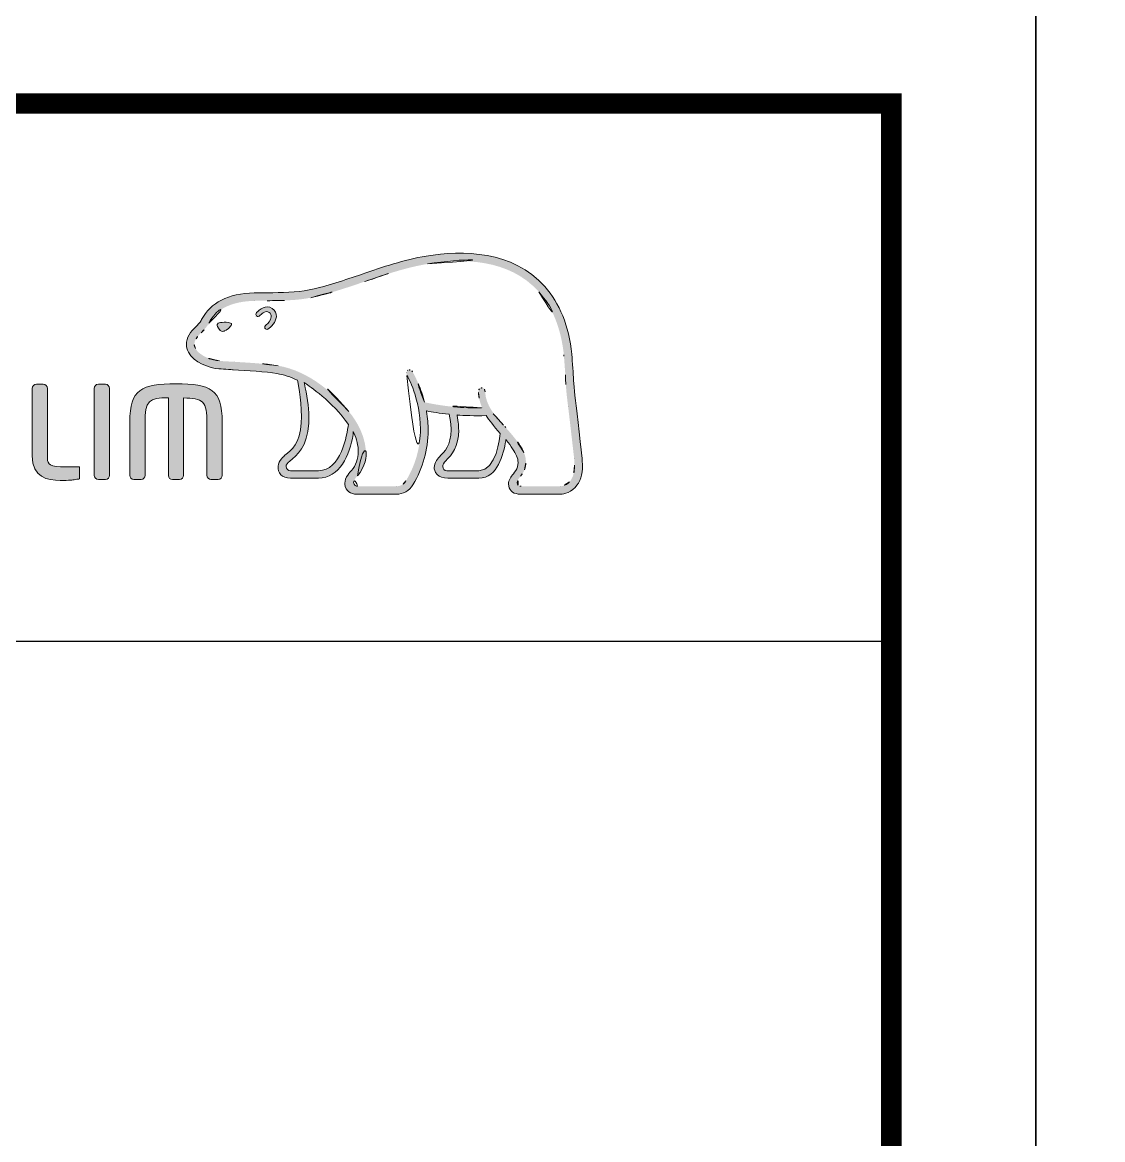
# Model space of a CAD drawing. Extents: x 16296677952 to 16296679688, y -37409618576 to -37409617304.
# Drawn here: x 16296678589.5 to 16296678668.2, y -37409617983.4 to -37409617902 of the extents above; entities that cross this region are included whole.
import ezdxf

# ---------------------------------------------------------------- set-up
doc = ezdxf.new("R2010")
doc.units = 0
doc.header["$LTSCALE"] = 10
doc.header["$MEASUREMENT"] = 0
doc.layers.get('0').update_dxf_attribs({"linetype": 'CONTINUOUS'})
doc.layers.add('레이어 1', color=7, linetype='CONTINUOUS', lineweight=0)

msp = doc.modelspace()

# ---------------------------------------------------------------- hatches: boundary and pattern name
at = {"layer": '레이어 1'}
h = msp.add_hatch(color=5, dxfattribs=at)
h.dxf.hatch_style = 1
edge = h.paths.add_edge_path(flags=16)
edge.add_spline(control_points=[(16296678629.33812, -37409617935.474861), (16296678629.05459, -37409617935.788727), (16296678628.69829, -37409617935.791542), (16296678628.682871, -37409617935.791542), (16296678628.682871, -37409617935.791542), (16296678625.828659, -37409617935.791542), (16296678625.828659, -37409617935.791542), (16296678625.723789, -37409617935.791542), (16296678625.64366, -37409617935.765244), (16296678625.59177, -37409617935.71402), (16296678625.54846, -37409617935.671593), (16296678625.52742, -37409617935.607063), (16296678625.52742, -37409617935.527107), (16296678625.52742, -37409617935.36615), (16296678625.644911, -37409617935.218163), (16296678625.769739, -37409617935.061058), (16296678625.885469, -37409617934.912376), (16296678625.995411, -37409617934.7714), (16296678626.056959, -37409617934.59816), (16296678626.213181, -37409617934.177696), (16296678626.19722, -37409617933.729156), (16296678626.01066, -37409617933.333946), (16296678625.673639, -37409617932.618896), (16296678625.173599, -37409617932.057114), (16296678624.68895, -37409617931.514236), (16296678624.68895, -37409617931.514236), (16296678624.52482, -37409617931.334), (16296678624.52482, -37409617931.332237), (16296678623.894819, -37409617930.630203), (16296678623.243759, -37409617929.903908), (16296678623.1924, -37409617928.919197), (16296678623.180651, -37409617928.72422), (16296678623.09053, -37409617928.606392), (16296678622.96516, -37409617928.611656), (16296678622.96516, -37409617928.611656), (16296678622.78051, -37409617928.700363), (16296678622.776489, -37409617928.700363), (16296678622.726509, -37409617928.75544), (16296678622.698641, -37409617928.837471), (16296678622.698641, -37409617928.931831), (16296678622.698641, -37409617928.931831), (16296678622.70022, -37409617928.965134), (16296678622.70022, -37409617928.965492), (16296678622.72547, -37409617929.321426), (16296678622.810329, -37409617929.670708), (16296678622.959551, -37409617930.033302), (16296678622.959551, -37409617930.033302), (16296678622.97411, -37409617930.069794), (16296678622.97411, -37409617930.069794), (16296678622.97411, -37409617930.069794), (16296678622.935511, -37409617930.071182), (16296678622.935511, -37409617930.071182), (16296678621.103189, -37409617930.143784), (16296678619.306829, -37409617929.798012), (16296678618.77853, -37409617929.670708), (16296678618.45273, -37409617928.359863), (16296678617.92428, -37409617927.490868), (16296678617.90147, -37409617927.454048), (16296678617.860439, -37409617927.386017), (16296678617.794861, -37409617927.333748), (16296678617.731741, -37409617927.315514), (16296678617.731741, -37409617927.315514), (16296678617.577431, -37409617927.338661), (16296678617.5585, -37409617927.341118), (16296678617.54553, -37409617927.360397), (16296678617.51853, -37409617927.396873), (16296678617.45891, -37409617927.476837), (16296678617.45891, -37409617927.476837), (16296678617.451559, -37409617927.541008), (16296678617.451559, -37409617927.541008), (16296678617.451559, -37409617927.541008), (16296678617.50028, -37409617927.713539), (16296678617.50028, -37409617927.713539), (16296678617.54027, -37409617927.782631), (16296678618.48114, -37409617929.430847), (16296678618.48114, -37409617931.613853), (16296678618.48114, -37409617932.960472), (16296678618.1273, -37409617934.23098), (16296678617.429449, -37409617935.389664), (16296678617.262699, -37409617935.667732), (16296678617.042999, -37409617935.791542), (16296678616.716169, -37409617935.791542), (16296678616.716169, -37409617935.791542), (16296678613.90262, -37409617935.791542), (16296678613.90262, -37409617935.791542), (16296678613.809349, -37409617935.791542), (16296678613.614719, -37409617935.725952), (16296678613.614719, -37409617935.522537), (16296678613.614719, -37409617935.410332), (16296678613.7187, -37409617935.226219), (16296678613.891951, -37409617935.032303), (16296678615.06444, -37409617933.726723), (16296678614.387991, -37409617931.687477), (16296678613.263531, -37409617930.344017), (16296678612.177441, -37409617929.048248), (16296678610.404921, -37409617927.417557), (16296678608.12899, -37409617927.01252), (16296678607.32242, -37409617926.871567), (16296678605.997021, -37409617926.793022), (16296678604.92654, -37409617926.729523), (16296678604.92654, -37409617926.729523), (16296678603.844521, -37409617926.665352), (16296678603.844521, -37409617926.665352), (16296678603.289209, -37409617926.622917), (16296678602.371481, -37409617926.281357), (16296678602.092159, -37409617925.75251), (16296678601.97415, -37409617925.53334), (16296678601.98748, -37409617925.31102), (16296678602.13545, -37409617925.055367), (16296678602.228571, -37409617924.901077), (16296678602.3564, -37409617924.768517), (16296678602.517191, -37409617924.607193), (16296678602.694969, -37409617924.427299), (16296678602.877859, -37409617924.241089), (16296678603.02025, -37409617923.995613), (16296678603.02025, -37409617923.995613), (16296678603.06109, -37409617923.918823), (16296678603.06109, -37409617923.918823), (16296678603.604481, -37409617922.879387), (16296678604.72385, -37409617922.330559), (16296678606.389429, -37409617922.286377), (16296678606.389429, -37409617922.286377), (16296678607.328739, -37409617922.275864), (16296678607.328739, -37409617922.275864), (16296678608.36009, -37409617922.270607), (16296678609.530331, -37409617922.264641), (16296678610.49188, -37409617922.057732), (16296678611.84236, -37409617921.767372), (16296678613.197229, -37409617921.304466), (16296678614.392891, -37409617920.89698), (16296678614.392891, -37409617920.89698), (16296678614.43111, -37409617920.884361), (16296678614.43111, -37409617920.884361), (16296678615.909941, -37409617920.37867), (16296678617.43927, -37409617919.855782), (16296678619.002609, -37409617919.601196), (16296678621.50456, -37409617919.18705), (16296678624.940371, -37409617919.200722), (16296678627.10199, -37409617921.627449), (16296678628.101101, -37409617922.751007), (16296678628.71653, -37409617924.296143), (16296678628.92835, -37409617926.221046), (16296678628.92835, -37409617926.221046), (16296678628.92029, -37409617926.214729), (16296678628.912901, -37409617926.208076), (16296678628.93009, -37409617926.246269), (16296678628.94623, -37409617926.462318), (16296678629.035299, -37409617927.686897), (16296678629.0609, -37409617928.275688), (16296678629.087919, -37409617928.884468), (16296678629.24185, -37409617930.01403), (16296678629.24185, -37409617930.01403), (16296678629.67811, -37409617933.791573), (16296678629.67811, -37409617933.791573), (16296678629.67811, -37409617933.791573), (16296678629.70406, -37409617934.250633), (16296678629.70406, -37409617934.250633), (16296678629.70406, -37409617934.792793), (16296678629.58132, -37409617935.204842), (16296678629.33812, -37409617935.474861)], knot_values=[0, 0, 0, 0, 1, 1, 1, 2, 2, 2, 3, 3, 3, 4, 4, 4, 5, 5, 5, 6, 6, 6, 7, 7, 7, 8, 8, 8, 9, 9, 9, 10, 10, 10, 11, 11, 11, 12, 12, 12, 13, 13, 13, 14, 14, 14, 15, 15, 15, 16, 16, 16, 17, 17, 17, 18, 18, 18, 19, 19, 19, 20, 20, 20, 21, 21, 21, 22, 22, 22, 23, 23, 23, 24, 24, 24, 25, 25, 25, 26, 26, 26, 27, 27, 27, 28, 28, 28, 29, 29, 29, 30, 30, 30, 31, 31, 31, 32, 32, 32, 33, 33, 33, 34, 34, 34, 35, 35, 35, 36, 36, 36, 37, 37, 37, 38, 38, 38, 39, 39, 39, 40, 40, 40, 41, 41, 41, 42, 42, 42, 43, 43, 43, 44, 44, 44, 45, 45, 45, 46, 46, 46, 47, 47, 47, 48, 48, 48, 49, 49, 49, 50, 50, 50, 51, 51, 51, 52, 52, 52, 53, 53, 53, 53], degree=3, periodic=0)
edge = h.paths.add_edge_path(flags=16)
edge.add_spline(control_points=[(16296678622.740021, -37409617934.65847), (16296678622.740021, -37409617934.65847), (16296678620.411659, -37409617934.65847), (16296678620.411659, -37409617934.65847), (16296678620.23947, -37409617934.65847), (16296678620.103411, -37409617934.521004), (16296678620.103411, -37409617934.34565), (16296678620.103411, -37409617934.223267), (16296678620.209669, -37409617934.067574), (16296678620.31015, -37409617933.960609), (16296678620.783751, -37409617933.507179), (16296678621.2682, -37409617932.882973), (16296678621.2682, -37409617931.698013), (16296678621.2682, -37409617931.698013), (16296678621.23822, -37409617931.159714), (16296678621.23822, -37409617931.157623), (16296678621.23822, -37409617931.157623), (16296678621.152639, -37409617930.634033), (16296678621.152639, -37409617930.634033), (16296678621.152639, -37409617930.634033), (16296678621.146681, -37409617930.601051), (16296678621.146681, -37409617930.601051), (16296678621.146681, -37409617930.601051), (16296678621.18104, -37409617930.603523), (16296678621.18104, -37409617930.603523), (16296678621.61521, -37409617930.634727), (16296678622.459999, -37409617930.681732), (16296678623.266569, -37409617930.643501), (16296678623.471359, -37409617930.969276), (16296678623.801359, -37409617931.388344), (16296678624.283199, -37409617931.94664), (16296678624.261101, -37409617932.224388), (16296678624.031059, -37409617934.65847), (16296678622.740021, -37409617934.65847)], knot_values=[0, 0, 0, 0, 1, 1, 1, 2, 2, 2, 3, 3, 3, 4, 4, 4, 5, 5, 5, 6, 6, 6, 7, 7, 7, 8, 8, 8, 9, 9, 9, 10, 10, 10, 11, 11, 11, 11], degree=3, periodic=0)
edge = h.paths.add_edge_path(flags=16)
edge.add_spline(control_points=[(16296678611.056829, -37409617934.65847), (16296678611.056829, -37409617934.65847), (16296678609.01306, -37409617934.65847), (16296678609.01306, -37409617934.65847), (16296678608.859819, -37409617934.65847), (16296678608.694981, -37409617934.532219), (16296678608.694981, -37409617934.34565), (16296678608.694981, -37409617934.232407), (16296678608.79001, -37409617934.092117), (16296678608.96327, -37409617933.952888), (16296678609.480511, -37409617933.54084), (16296678610.264299, -37409617932.91732), (16296678610.349159, -37409617931.195808), (16296678610.349159, -37409617931.195808), (16296678610.360901, -37409617930.72625), (16296678610.360901, -37409617930.72625), (16296678610.360901, -37409617929.994034), (16296678610.19311, -37409617929.109978), (16296678610.033911, -37409617928.319893), (16296678610.033911, -37409617928.319893), (16296678610.00794, -37409617928.239227), (16296678610.00794, -37409617928.239227), (16296678610.00794, -37409617928.239227), (16296678610.07493, -37409617928.291481), (16296678610.07493, -37409617928.291481), (16296678610.37966, -37409617928.479088), (16296678612.04892, -37409617929.61039), (16296678613.23354, -37409617931.281761), (16296678613.13534, -37409617932.072884), (16296678612.68927, -37409617934.65847), (16296678611.056829, -37409617934.65847)], knot_values=[0, 0, 0, 0, 1, 1, 1, 2, 2, 2, 3, 3, 3, 4, 4, 4, 5, 5, 5, 6, 6, 6, 7, 7, 7, 8, 8, 8, 9, 9, 9, 10, 10, 10, 10], degree=3, periodic=0)
edge = h.paths.add_edge_path()
edge.add_spline(control_points=[(16296678630.25499, -37409617933.734428), (16296678630.254271, -37409617933.729156), (16296678629.820829, -37409617929.935478), (16296678629.820829, -37409617929.935478), (16296678629.660379, -37409617928.80172), (16296678629.637239, -37409617928.197144), (16296678629.616381, -37409617927.661301), (16296678629.616381, -37409617927.661301), (16296678629.50909, -37409617926.163521), (16296678629.50909, -37409617926.162468), (16296678629.28079, -37409617924.112389), (16296678628.6173, -37409617922.456459), (16296678627.536131, -37409617921.245552), (16296678625.20059, -37409617918.621384), (16296678621.55471, -37409617918.593674), (16296678618.906349, -37409617919.030281), (16296678617.28216, -37409617919.298912), (16296678615.729691, -37409617919.828796), (16296678614.22875, -37409617920.342194), (16296678614.22875, -37409617920.342194), (16296678614.18038, -37409617920.359367), (16296678614.18038, -37409617920.359367), (16296678613.007, -37409617920.759491), (16296678611.67544, -37409617921.21505), (16296678610.368799, -37409617921.493462), (16296678609.47106, -37409617921.685303), (16296678608.346769, -37409617921.694069), (16296678607.353621, -37409617921.699333), (16296678607.353621, -37409617921.699333), (16296678606.370661, -37409617921.71125), (16296678606.370661, -37409617921.71125), (16296678604.48189, -37409617921.757896), (16296678603.195391, -37409617922.411926), (16296678602.545589, -37409617923.654404), (16296678602.545589, -37409617923.654404), (16296678602.51631, -37409617923.708031), (16296678602.51631, -37409617923.708031), (16296678602.408819, -37409617923.89637), (16296678602.249439, -37409617924.056282), (16296678602.10671, -37409617924.199364), (16296678601.94943, -37409617924.357872), (16296678601.77216, -37409617924.535652), (16296678601.636801, -37409617924.765701), (16296678601.500891, -37409617924.996117), (16296678601.43235, -37409617925.22966), (16296678601.43235, -37409617925.459), (16296678601.43235, -37409617925.651878), (16296678601.48073, -37409617925.841248), (16296678601.57789, -37409617926.022186), (16296678601.97941, -37409617926.780388), (16296678603.12475, -37409617927.189613), (16296678603.80821, -37409617927.238373), (16296678603.80821, -37409617927.238373), (16296678604.81432, -37409617927.301498), (16296678604.83835, -37409617927.303596), (16296678605.84429, -37409617927.360397), (16296678607.221939, -37409617927.44001), (16296678608.026239, -37409617927.582039), (16296678608.496519, -37409617927.665154), (16296678609.030951, -37409617927.833817), (16296678609.5233, -37409617928.065643), (16296678609.558371, -37409617928.193283), (16296678609.814011, -37409617929.329857), (16296678609.814011, -37409617930.726959), (16296678609.814011, -37409617930.726959), (16296678609.80315, -37409617931.170227), (16296678609.80315, -37409617931.170227), (16296678609.728979, -37409617932.64344), (16296678609.08671, -37409617933.158241), (16296678608.616091, -37409617933.534882), (16296678608.56838, -37409617933.572411), (16296678608.148979, -37409617933.920631), (16296678608.118811, -37409617934.339699), (16296678608.097429, -37409617934.576759), (16296678608.16527, -37409617934.792793), (16296678608.30924, -37409617934.948143), (16296678608.465281, -37409617935.116463), (16296678608.70253, -37409617935.201668), (16296678609.01306, -37409617935.201668), (16296678609.01306, -37409617935.201668), (16296678611.056829, -37409617935.201668), (16296678611.056829, -37409617935.201668), (16296678612.586531, -37409617935.201668), (16296678613.34329, -37409617933.554527), (16296678613.573509, -37409617932.011513), (16296678613.573509, -37409617932.011513), (16296678613.578251, -37409617931.794441), (16296678613.578251, -37409617931.794441), (16296678613.578251, -37409617931.794441), (16296678613.64139, -37409617931.903137), (16296678613.64139, -37409617931.903137), (16296678613.83757, -37409617932.339737), (16296678613.955601, -37409617932.861572), (16296678613.955601, -37409617933.254669), (16296678613.955601, -37409617933.806313), (16296678613.7848, -37409617934.288147), (16296678613.460409, -37409617934.64724), (16296678613.37854, -37409617934.728256), (16296678612.969469, -37409617935.152229), (16296678612.969469, -37409617935.575508), (16296678612.969469, -37409617935.575508), (16296678612.97315, -37409617935.645302), (16296678612.97315, -37409617935.645302), (16296678613.031179, -37409617936.145378), (16296678613.435869, -37409617936.368752), (16296678613.8118, -37409617936.368752), (16296678613.8118, -37409617936.368752), (16296678616.716169, -37409617936.368752), (16296678616.716169, -37409617936.368752), (16296678617.240431, -37409617936.368752), (16296678617.65826, -37409617936.132729), (16296678617.92671, -37409617935.687393), (16296678618.6658, -37409617934.460327), (16296678619.040319, -37409617933.127739), (16296678619.040319, -37409617931.727814), (16296678619.040319, -37409617931.290863), (16296678618.999109, -37409617930.824463), (16296678618.918461, -37409617930.340508), (16296678618.918461, -37409617930.340508), (16296678618.91144, -37409617930.301933), (16296678618.91144, -37409617930.301933), (16296678618.91144, -37409617930.301933), (16296678618.95001, -37409617930.310013), (16296678618.95001, -37409617930.310013), (16296678619.299459, -37409617930.377678), (16296678619.86161, -37409617930.475166), (16296678620.556299, -37409617930.550209), (16296678620.556299, -37409617930.550209), (16296678620.57649, -37409617930.552673), (16296678620.57649, -37409617930.552673), (16296678620.57649, -37409617930.552673), (16296678620.66995, -37409617931.085022), (16296678620.66995, -37409617931.085022), (16296678620.66995, -37409617931.085022), (16296678620.690439, -37409617931.21125), (16296678620.690439, -37409617931.213364), (16296678620.690439, -37409617931.213364), (16296678620.718161, -37409617931.684334), (16296678620.718161, -37409617931.684334), (16296678620.718161, -37409617932.81459), (16296678620.204741, -37409617933.306236), (16296678619.92877, -37409617933.569946), (16296678619.9249, -37409617933.573463), (16296678619.53986, -37409617933.964813), (16296678619.498131, -37409617934.311989), (16296678619.498131, -37409617934.311989), (16296678619.4848, -37409617934.41861), (16296678619.4848, -37409617934.41861), (16296678619.4848, -37409617934.527672), (16296678619.51285, -37409617934.741577), (16296678619.703621, -37409617934.938667), (16296678619.871611, -37409617935.11367), (16296678620.131639, -37409617935.201668), (16296678620.477409, -37409617935.201668), (16296678620.477409, -37409617935.201668), (16296678622.740021, -37409617935.201668), (16296678622.740021, -37409617935.201668), (16296678624.11417, -37409617935.201668), (16296678624.5278, -37409617933.454582), (16296678624.69455, -37409617932.475456), (16296678624.69455, -37409617932.475456), (16296678624.70228, -37409617932.374474), (16296678624.70228, -37409617932.374474), (16296678624.70228, -37409617932.374474), (16296678624.75662, -37409617932.448463), (16296678624.75662, -37409617932.448463), (16296678625.073481, -37409617932.853157), (16296678625.351379, -37409617933.303078), (16296678625.485161, -37409617933.582939), (16296678625.55547, -37409617933.728447), (16296678625.593349, -37409617933.890129), (16296678625.593349, -37409617934.052147), (16296678625.593349, -37409617934.052147), (16296678625.54215, -37409617934.379677), (16296678625.54215, -37409617934.379677), (16296678625.489201, -37409617934.557472), (16296678625.367861, -37409617934.721237), (16296678625.249161, -37409617934.879753), (16296678625.075029, -37409617935.105942), (16296678624.895479, -37409617935.340553), (16296678624.895479, -37409617935.625313), (16296678624.895479, -37409617935.625313), (16296678624.912331, -37409617935.782059), (16296678624.912331, -37409617935.782059), (16296678624.99507, -37409617936.160103), (16296678625.301411, -37409617936.368752), (16296678625.7743, -37409617936.368752), (16296678625.7743, -37409617936.368752), (16296678628.681471, -37409617936.368752), (16296678628.681471, -37409617936.368752), (16296678628.745279, -37409617936.368752), (16296678629.3134, -37409617936.354729), (16296678629.7584, -37409617935.873238), (16296678630.11364, -37409617935.488548), (16296678630.28619, -37409617934.959686), (16296678630.28619, -37409617934.257637), (16296678630.28619, -37409617934.257637), (16296678630.255329, -37409617933.736877), (16296678630.25499, -37409617933.734428)], knot_values=[0, 0, 0, 0, 1, 1, 1, 2, 2, 2, 3, 3, 3, 4, 4, 4, 5, 5, 5, 6, 6, 6, 7, 7, 7, 8, 8, 8, 9, 9, 9, 10, 10, 10, 11, 11, 11, 12, 12, 12, 13, 13, 13, 14, 14, 14, 15, 15, 15, 16, 16, 16, 17, 17, 17, 18, 18, 18, 19, 19, 19, 20, 20, 20, 21, 21, 21, 22, 22, 22, 23, 23, 23, 24, 24, 24, 25, 25, 25, 26, 26, 26, 27, 27, 27, 28, 28, 28, 29, 29, 29, 30, 30, 30, 31, 31, 31, 32, 32, 32, 33, 33, 33, 34, 34, 34, 35, 35, 35, 36, 36, 36, 37, 37, 37, 38, 38, 38, 39, 39, 39, 40, 40, 40, 41, 41, 41, 42, 42, 42, 43, 43, 43, 44, 44, 44, 45, 45, 45, 46, 46, 46, 47, 47, 47, 48, 48, 48, 49, 49, 49, 50, 50, 50, 51, 51, 51, 52, 52, 52, 53, 53, 53, 54, 54, 54, 55, 55, 55, 56, 56, 56, 57, 57, 57, 58, 58, 58, 59, 59, 59, 60, 60, 60, 61, 61, 61, 62, 62, 62, 63, 63, 63, 64, 64, 64, 65, 65, 65, 66, 66, 66, 66], degree=3, periodic=0)
edge = h.paths.add_edge_path(flags=0)
edge.add_spline(control_points=[(16296678603.75877, -37409617923.923363), (16296678603.75877, -37409617923.923363), (16296678604.1817, -37409617923.732246), (16296678604.705629, -37409617923.934227), (16296678604.705629, -37409617923.934227), (16296678604.770491, -37409617923.961937), (16296678604.68598, -37409617924.081528), (16296678604.430861, -37409617924.424492), (16296678604.17942, -37409617924.498497), (16296678604.17942, -37409617924.498497), (16296678604.17942, -37409617924.498497), (16296678603.99725, -37409617924.56266), (16296678603.89485, -37409617924.438507), (16296678603.687941, -37409617924.195847), (16296678603.681629, -37409617924.054527), (16296678603.681629, -37409617924.054527), (16296678603.681629, -37409617924.054527), (16296678603.660231, -37409617923.949669), (16296678603.75877, -37409617923.923363)], knot_values=[0, 0, 0, 0, 1, 1, 1, 2, 2, 2, 3, 3, 3, 4, 4, 4, 5, 5, 5, 6, 6, 6, 6], degree=3, periodic=0)
edge = h.paths.add_edge_path(flags=0)
edge.add_spline(control_points=[(16296678606.54969, -37409617923.145554), (16296678606.48638, -37409617923.214638), (16296678606.48148, -37409617923.329674), (16296678606.54969, -37409617923.390327), (16296678606.61492, -37409617923.449242), (16296678606.728001, -37409617923.433823), (16296678606.79113, -37409617923.364388), (16296678606.8248, -37409617923.329674), (16296678607.17198, -37409617922.91761), (16296678607.47146, -37409617923.128357), (16296678607.58086, -37409617923.206932), (16296678607.62611, -37409617923.318443), (16296678607.60998, -37409617923.462563), (16296678607.584379, -37409617923.693657), (16296678607.38397, -37409617923.955994), (16296678607.24387, -37409617924.045753), (16296678607.165489, -37409617924.093452), (16296678607.11377, -37409617924.195847), (16296678607.15093, -37409617924.278618), (16296678607.187759, -37409617924.361023), (16296678607.29261, -37409617924.385582), (16296678607.37677, -37409617924.346291), (16296678607.627501, -37409617924.226357), (16296678607.943661, -37409617923.825882), (16296678607.986971, -37409617923.452408), (16296678608.015711, -37409617923.1922), (16296678607.898939, -37409617922.979683), (16296678607.690981, -37409617922.836273), (16296678607.24387, -37409617922.51889), (16296678606.73712, -37409617922.94355), (16296678606.54969, -37409617923.145554)], knot_values=[0, 0, 0, 0, 1, 1, 1, 2, 2, 2, 3, 3, 3, 4, 4, 4, 5, 5, 5, 6, 6, 6, 7, 7, 7, 8, 8, 8, 9, 9, 9, 10, 10, 10, 10], degree=3, periodic=0)
edge = h.paths.add_edge_path(flags=0)
edge.add_spline(control_points=[(16296678606.492519, -37409617923.455208), (16296678606.492519, -37409617923.455208), (16296678606.492519, -37409617923.455208), (16296678606.492519, -37409617923.455208), (16296678606.492519, -37409617923.455208), (16296678606.492519, -37409617923.455208), (16296678606.492519, -37409617923.455208)], knot_values=[0, 0, 0, 0, 1, 1, 1, 2, 2, 2, 2], degree=3, periodic=0)
h = msp.add_hatch(color=5, dxfattribs=at)
h.dxf.hatch_style = 2
edge = h.paths.add_edge_path()
edge.add_spline(control_points=[(16296678606.54969, -37409617923.145554), (16296678606.48638, -37409617923.214638), (16296678606.48148, -37409617923.329674), (16296678606.54969, -37409617923.390327), (16296678606.61492, -37409617923.449242), (16296678606.728001, -37409617923.433823), (16296678606.79113, -37409617923.364388), (16296678606.8248, -37409617923.329674), (16296678607.17198, -37409617922.91761), (16296678607.47146, -37409617923.128357), (16296678607.58086, -37409617923.206932), (16296678607.62611, -37409617923.318443), (16296678607.60998, -37409617923.462563), (16296678607.584379, -37409617923.693657), (16296678607.38397, -37409617923.955994), (16296678607.24387, -37409617924.045753), (16296678607.165489, -37409617924.093452), (16296678607.11377, -37409617924.195847), (16296678607.15093, -37409617924.278618), (16296678607.187759, -37409617924.361023), (16296678607.29261, -37409617924.385582), (16296678607.37677, -37409617924.346291), (16296678607.627501, -37409617924.226357), (16296678607.943661, -37409617923.825882), (16296678607.986971, -37409617923.452408), (16296678608.015711, -37409617923.1922), (16296678607.898939, -37409617922.979683), (16296678607.690981, -37409617922.836273), (16296678607.24387, -37409617922.51889), (16296678606.73712, -37409617922.94355), (16296678606.54969, -37409617923.145554)], knot_values=[0, 0, 0, 0, 1, 1, 1, 2, 2, 2, 3, 3, 3, 4, 4, 4, 5, 5, 5, 6, 6, 6, 7, 7, 7, 8, 8, 8, 9, 9, 9, 10, 10, 10, 10], degree=3, periodic=0)
h = msp.add_hatch(color=5, dxfattribs=at)
h.dxf.hatch_style = 2
edge = h.paths.add_edge_path()
edge.add_spline(control_points=[(16296678603.75877, -37409617923.923363), (16296678603.75877, -37409617923.923363), (16296678604.1817, -37409617923.732246), (16296678604.705629, -37409617923.934227), (16296678604.705629, -37409617923.934227), (16296678604.770491, -37409617923.961937), (16296678604.68598, -37409617924.081528), (16296678604.430861, -37409617924.424492), (16296678604.17942, -37409617924.498497), (16296678604.17942, -37409617924.498497), (16296678604.17942, -37409617924.498497), (16296678603.99725, -37409617924.56266), (16296678603.89485, -37409617924.438507), (16296678603.687941, -37409617924.195847), (16296678603.681629, -37409617924.054527), (16296678603.681629, -37409617924.054527), (16296678603.681629, -37409617924.054527), (16296678603.660231, -37409617923.949669), (16296678603.75877, -37409617923.923363)], knot_values=[0, 0, 0, 0, 1, 1, 1, 2, 2, 2, 3, 3, 3, 4, 4, 4, 5, 5, 5, 6, 6, 6, 6], degree=3, periodic=0)
h = msp.add_hatch(color=5, dxfattribs=at)
h.dxf.hatch_style = 2
edge = h.paths.add_edge_path()
edge.add_spline(control_points=[(16296678590.5282, -37409617928.36338), (16296678590.35795, -37409617928.36338), (16296678590.213659, -37409617928.503998), (16296678590.213659, -37409617928.670914), (16296678590.213659, -37409617928.670914), (16296678590.213659, -37409617933.565063), (16296678590.213659, -37409617933.565063), (16296678590.213659, -37409617935.161003), (16296678591.30287, -37409617935.36615), (16296678592.25111, -37409617935.36615), (16296678592.946871, -37409617935.36615), (16296678593.12537, -37409617935.336678), (16296678593.331381, -37409617935.302307), (16296678593.331381, -37409617935.302307), (16296678593.451509, -37409617935.283386), (16296678593.451509, -37409617935.283386), (16296678593.449751, -37409617935.284103), (16296678593.61054, -37409617935.264107), (16296678593.61054, -37409617935.264107), (16296678593.61054, -37409617935.264107), (16296678593.658239, -37409617935.25779), (16296678593.658239, -37409617935.25779), (16296678593.658239, -37409617935.25779), (16296678593.658239, -37409617934.374062), (16296678593.658239, -37409617934.374062), (16296678593.658239, -37409617934.374062), (16296678592.261629, -37409617934.374062), (16296678592.261629, -37409617934.374062), (16296678591.316891, -37409617934.374062), (16296678591.316891, -37409617934.017433), (16296678591.316891, -37409617933.67131), (16296678591.316891, -37409617933.67131), (16296678591.316891, -37409617928.670914), (16296678591.316891, -37409617928.670914), (16296678591.316891, -37409617928.503998), (16296678591.173809, -37409617928.36338), (16296678591.00408, -37409617928.36338), (16296678591.00408, -37409617928.36338), (16296678590.5282, -37409617928.36338), (16296678590.5282, -37409617928.36338)], knot_values=[0, 0, 0, 0, 1, 1, 1, 2, 2, 2, 3, 3, 3, 4, 4, 4, 5, 5, 5, 6, 6, 6, 7, 7, 7, 8, 8, 8, 9, 9, 9, 10, 10, 10, 11, 11, 11, 12, 12, 12, 13, 13, 13, 13], degree=3, periodic=0)
h = msp.add_hatch(color=5, dxfattribs=at)
h.dxf.hatch_style = 2
edge = h.paths.add_edge_path()
edge.add_spline(control_points=[(16296678595.023609, -37409617928.36338), (16296678594.839861, -37409617928.36338), (16296678594.730101, -37409617928.515213), (16296678594.730101, -37409617928.661797), (16296678594.730101, -37409617928.661797), (16296678594.730101, -37409617934.997597), (16296678594.730101, -37409617934.997597), (16296678594.730101, -37409617935.166252), (16296678594.861959, -37409617935.303368), (16296678595.023609, -37409617935.303368), (16296678595.023609, -37409617935.303368), (16296678595.53771, -37409617935.303368), (16296678595.53771, -37409617935.303368), (16296678595.72183, -37409617935.303368), (16296678595.83176, -37409617935.148376), (16296678595.83176, -37409617934.997597), (16296678595.83176, -37409617934.997597), (16296678595.83176, -37409617928.661797), (16296678595.83176, -37409617928.661797), (16296678595.83176, -37409617928.494507), (16296678595.7029, -37409617928.36338), (16296678595.53771, -37409617928.36338), (16296678595.53771, -37409617928.36338), (16296678595.023609, -37409617928.36338), (16296678595.023609, -37409617928.36338)], knot_values=[0, 0, 0, 0, 1, 1, 1, 2, 2, 2, 3, 3, 3, 4, 4, 4, 5, 5, 5, 6, 6, 6, 7, 7, 7, 8, 8, 8, 8], degree=3, periodic=0)
h = msp.add_hatch(color=5, dxfattribs=at)
h.dxf.hatch_style = 2
edge = h.paths.add_edge_path()
edge.add_spline(control_points=[(16296678597.313589, -37409617931.097977), (16296678597.313589, -37409617931.097977), (16296678597.313589, -37409617934.997597), (16296678597.313589, -37409617934.997597), (16296678597.313589, -37409617935.166252), (16296678597.446131, -37409617935.303368), (16296678597.60885, -37409617935.303368), (16296678597.60885, -37409617935.303368), (16296678598.130659, -37409617935.303368), (16296678598.130659, -37409617935.303368), (16296678598.31477, -37409617935.303368), (16296678598.424891, -37409617935.148376), (16296678598.424891, -37409617934.997597), (16296678598.424891, -37409617934.997597), (16296678598.424891, -37409617931.19442), (16296678598.424891, -37409617931.19442), (16296678598.424891, -37409617929.517464), (16296678598.709299, -37409617929.354393), (16296678600.127451, -37409617929.350533), (16296678600.127451, -37409617929.453644), (16296678600.127451, -37409617934.997597), (16296678600.127451, -37409617934.997597), (16296678600.127451, -37409617935.172577), (16296678600.253361, -37409617935.303368), (16296678600.420271, -37409617935.303368), (16296678600.420271, -37409617935.303368), (16296678600.93298, -37409617935.303368), (16296678600.93298, -37409617935.303368), (16296678601.116369, -37409617935.303368), (16296678601.22616, -37409617935.148376), (16296678601.22616, -37409617934.997597), (16296678601.22616, -37409617934.997597), (16296678601.22616, -37409617929.470818), (16296678601.22616, -37409617929.361412), (16296678601.889641, -37409617929.363853), (16296678602.3557, -37409617929.418556), (16296678602.608021, -37409617929.670708), (16296678602.873819, -37409617929.936157), (16296678602.92573, -37409617930.431343), (16296678602.92573, -37409617931.19442), (16296678602.92573, -37409617931.19442), (16296678602.92573, -37409617934.997597), (16296678602.92573, -37409617934.997597), (16296678602.92573, -37409617935.163116), (16296678603.061279, -37409617935.303368), (16296678603.22154, -37409617935.303368), (16296678603.22154, -37409617935.303368), (16296678603.74581, -37409617935.303368), (16296678603.74581, -37409617935.303368), (16296678603.927629, -37409617935.303368), (16296678604.04002, -37409617935.144867), (16296678604.04002, -37409617934.997597), (16296678604.04002, -37409617934.997597), (16296678604.04002, -37409617931.097977), (16296678604.04002, -37409617931.097977), (16296678604.04002, -37409617928.734398), (16296678603.201891, -37409617928.3339), (16296678600.68294, -37409617928.3339), (16296678598.15486, -37409617928.3339), (16296678597.313589, -37409617928.734398), (16296678597.313589, -37409617931.097977)], knot_values=[0, 0, 0, 0, 1, 1, 1, 2, 2, 2, 3, 3, 3, 4, 4, 4, 5, 5, 5, 6, 6, 6, 7, 7, 7, 8, 8, 8, 9, 9, 9, 10, 10, 10, 11, 11, 11, 12, 12, 12, 13, 13, 13, 14, 14, 14, 15, 15, 15, 16, 16, 16, 17, 17, 17, 18, 18, 18, 19, 19, 19, 20, 20, 20, 20], degree=3, periodic=0)

# ---------------------------------------------------------------- linework, layer by layer
at = {"color": 5}
msp.add_line((16296678610.96627, -37409617935.201668), (16296678610.96627, -37409617935.201668), dxfattribs=at)
at = {"color": 5, "ltscale": 40}
msp.add_line((16296678652.77652, -37409617947.103973), (16296678548.733419, -37409617947.103973), dxfattribs=at)
at = {"ltscale": 0.5}
for points in [[(16296678012.308201, -37409618373.841537), (16296678663.308201, -37409618373.841537), (16296678663.308201, -37409617896.841537), (16296678012.308201, -37409617896.841537)], [(16296678663.308201, -37409618373.841537), (16296679314.308201, -37409618373.841537), (16296679314.308201, -37409617896.841537), (16296678663.308201, -37409617896.841537)]]:
    msp.add_lwpolyline(points, close=True, dxfattribs=at)
at = {"color": 5, "linetype": 'ByBlock', "lineweight": 200, "const_width": 1.5}
msp.add_lwpolyline([(16296678022.7764, -37409618353.416817), (16296678652.7764, -37409618353.416817), (16296678652.7764, -37409617907.916817), (16296678022.7764, -37409617907.916817)], close=True, dxfattribs=at)
at = {"layer": '레이어 1', "color": 5}
for points, knots in [([(16296678630.25499, -37409617933.734428), (16296678630.254271, -37409617933.729156), (16296678629.820829, -37409617929.935478), (16296678629.820829, -37409617929.935478), (16296678629.660379, -37409617928.80172), (16296678629.637239, -37409617928.197144), (16296678629.616381, -37409617927.661301), (16296678629.616381, -37409617927.661301), (16296678629.50909, -37409617926.163521), (16296678629.50909, -37409617926.162468), (16296678629.28079, -37409617924.112389), (16296678628.6173, -37409617922.456459), (16296678627.536131, -37409617921.245552), (16296678625.20059, -37409617918.621384), (16296678621.55471, -37409617918.593674), (16296678618.906349, -37409617919.030281), (16296678617.28216, -37409617919.298912), (16296678615.729691, -37409617919.828796), (16296678614.22875, -37409617920.342194), (16296678614.22875, -37409617920.342194), (16296678614.18038, -37409617920.359367), (16296678614.18038, -37409617920.359367), (16296678613.007, -37409617920.759491), (16296678611.67544, -37409617921.21505), (16296678610.368799, -37409617921.493462), (16296678609.47106, -37409617921.685303), (16296678608.346769, -37409617921.694069), (16296678607.353621, -37409617921.699333), (16296678607.353621, -37409617921.699333), (16296678606.370661, -37409617921.71125), (16296678606.370661, -37409617921.71125), (16296678604.48189, -37409617921.757896), (16296678603.195391, -37409617922.411926), (16296678602.545589, -37409617923.654404), (16296678602.545589, -37409617923.654404), (16296678602.51631, -37409617923.708031), (16296678602.51631, -37409617923.708031), (16296678602.408819, -37409617923.89637), (16296678602.249439, -37409617924.056282), (16296678602.10671, -37409617924.199364), (16296678601.94943, -37409617924.357872), (16296678601.77216, -37409617924.535652), (16296678601.636801, -37409617924.765701), (16296678601.500891, -37409617924.996117), (16296678601.43235, -37409617925.22966), (16296678601.43235, -37409617925.459), (16296678601.43235, -37409617925.651878), (16296678601.48073, -37409617925.841248), (16296678601.57789, -37409617926.022186), (16296678601.97941, -37409617926.780388), (16296678603.12475, -37409617927.189613), (16296678603.80821, -37409617927.238373), (16296678603.80821, -37409617927.238373), (16296678604.81432, -37409617927.301498), (16296678604.83835, -37409617927.303596), (16296678605.84429, -37409617927.360397), (16296678607.221939, -37409617927.44001), (16296678608.026239, -37409617927.582039), (16296678608.496519, -37409617927.665154), (16296678609.030951, -37409617927.833817), (16296678609.5233, -37409617928.065643), (16296678609.558371, -37409617928.193283), (16296678609.814011, -37409617929.329857), (16296678609.814011, -37409617930.726959), (16296678609.814011, -37409617930.726959), (16296678609.80315, -37409617931.170227), (16296678609.80315, -37409617931.170227), (16296678609.728979, -37409617932.64344), (16296678609.08671, -37409617933.158241), (16296678608.616091, -37409617933.534882), (16296678608.56838, -37409617933.572411), (16296678608.148979, -37409617933.920631), (16296678608.118811, -37409617934.339699), (16296678608.097429, -37409617934.576759), (16296678608.16527, -37409617934.792793), (16296678608.30924, -37409617934.948143), (16296678608.465281, -37409617935.116463), (16296678608.70253, -37409617935.201668), (16296678609.01306, -37409617935.201668), (16296678609.01306, -37409617935.201668), (16296678611.056829, -37409617935.201668), (16296678611.056829, -37409617935.201668), (16296678612.586531, -37409617935.201668), (16296678613.34329, -37409617933.554527), (16296678613.573509, -37409617932.011513), (16296678613.573509, -37409617932.011513), (16296678613.578251, -37409617931.794441), (16296678613.578251, -37409617931.794441), (16296678613.578251, -37409617931.794441), (16296678613.64139, -37409617931.903137), (16296678613.64139, -37409617931.903137), (16296678613.83757, -37409617932.339737), (16296678613.955601, -37409617932.861572), (16296678613.955601, -37409617933.254669), (16296678613.955601, -37409617933.806313), (16296678613.7848, -37409617934.288147), (16296678613.460409, -37409617934.64724), (16296678613.37854, -37409617934.728256), (16296678612.969469, -37409617935.152229), (16296678612.969469, -37409617935.575508), (16296678612.969469, -37409617935.575508), (16296678612.97315, -37409617935.645302), (16296678612.97315, -37409617935.645302), (16296678613.031179, -37409617936.145378), (16296678613.435869, -37409617936.368752), (16296678613.8118, -37409617936.368752), (16296678613.8118, -37409617936.368752), (16296678616.716169, -37409617936.368752), (16296678616.716169, -37409617936.368752), (16296678617.240431, -37409617936.368752), (16296678617.65826, -37409617936.132729), (16296678617.92671, -37409617935.687393), (16296678618.6658, -37409617934.460327), (16296678619.040319, -37409617933.127739), (16296678619.040319, -37409617931.727814), (16296678619.040319, -37409617931.290863), (16296678618.999109, -37409617930.824463), (16296678618.918461, -37409617930.340508), (16296678618.918461, -37409617930.340508), (16296678618.91144, -37409617930.301933), (16296678618.91144, -37409617930.301933), (16296678618.91144, -37409617930.301933), (16296678618.95001, -37409617930.310013), (16296678618.95001, -37409617930.310013), (16296678619.299459, -37409617930.377678), (16296678619.86161, -37409617930.475166), (16296678620.556299, -37409617930.550209), (16296678620.556299, -37409617930.550209), (16296678620.57649, -37409617930.552673), (16296678620.57649, -37409617930.552673), (16296678620.57649, -37409617930.552673), (16296678620.66995, -37409617931.085022), (16296678620.66995, -37409617931.085022), (16296678620.66995, -37409617931.085022), (16296678620.690439, -37409617931.21125), (16296678620.690439, -37409617931.213364), (16296678620.690439, -37409617931.213364), (16296678620.718161, -37409617931.684334), (16296678620.718161, -37409617931.684334), (16296678620.718161, -37409617932.81459), (16296678620.204741, -37409617933.306236), (16296678619.92877, -37409617933.569946), (16296678619.9249, -37409617933.573463), (16296678619.53986, -37409617933.964813), (16296678619.498131, -37409617934.311989), (16296678619.498131, -37409617934.311989), (16296678619.4848, -37409617934.41861), (16296678619.4848, -37409617934.41861), (16296678619.4848, -37409617934.527672), (16296678619.51285, -37409617934.741577), (16296678619.703621, -37409617934.938667), (16296678619.871611, -37409617935.11367), (16296678620.131639, -37409617935.201668), (16296678620.477409, -37409617935.201668), (16296678620.477409, -37409617935.201668), (16296678622.740021, -37409617935.201668), (16296678622.740021, -37409617935.201668), (16296678624.11417, -37409617935.201668), (16296678624.5278, -37409617933.454582), (16296678624.69455, -37409617932.475456), (16296678624.69455, -37409617932.475456), (16296678624.70228, -37409617932.374474), (16296678624.70228, -37409617932.374474), (16296678624.70228, -37409617932.374474), (16296678624.75662, -37409617932.448463), (16296678624.75662, -37409617932.448463), (16296678625.073481, -37409617932.853157), (16296678625.351379, -37409617933.303078), (16296678625.485161, -37409617933.582939), (16296678625.55547, -37409617933.728447), (16296678625.593349, -37409617933.890129), (16296678625.593349, -37409617934.052147), (16296678625.593349, -37409617934.052147), (16296678625.54215, -37409617934.379677), (16296678625.54215, -37409617934.379677), (16296678625.489201, -37409617934.557472), (16296678625.367861, -37409617934.721237), (16296678625.249161, -37409617934.879753), (16296678625.075029, -37409617935.105942), (16296678624.895479, -37409617935.340553), (16296678624.895479, -37409617935.625313), (16296678624.895479, -37409617935.625313), (16296678624.912331, -37409617935.782059), (16296678624.912331, -37409617935.782059), (16296678624.99507, -37409617936.160103), (16296678625.301411, -37409617936.368752), (16296678625.7743, -37409617936.368752), (16296678625.7743, -37409617936.368752), (16296678628.681471, -37409617936.368752), (16296678628.681471, -37409617936.368752), (16296678628.745279, -37409617936.368752), (16296678629.3134, -37409617936.354729), (16296678629.7584, -37409617935.873238), (16296678630.11364, -37409617935.488548), (16296678630.28619, -37409617934.959686), (16296678630.28619, -37409617934.257637), (16296678630.28619, -37409617934.257637), (16296678630.255329, -37409617933.736877), (16296678630.25499, -37409617933.734428)], [0, 0, 0, 0, 1, 1, 1, 2, 2, 2, 3, 3, 3, 4, 4, 4, 5, 5, 5, 6, 6, 6, 7, 7, 7, 8, 8, 8, 9, 9, 9, 10, 10, 10, 11, 11, 11, 12, 12, 12, 13, 13, 13, 14, 14, 14, 15, 15, 15, 16, 16, 16, 17, 17, 17, 18, 18, 18, 19, 19, 19, 20, 20, 20, 21, 21, 21, 22, 22, 22, 23, 23, 23, 24, 24, 24, 25, 25, 25, 26, 26, 26, 27, 27, 27, 28, 28, 28, 29, 29, 29, 30, 30, 30, 31, 31, 31, 32, 32, 32, 33, 33, 33, 34, 34, 34, 35, 35, 35, 36, 36, 36, 37, 37, 37, 38, 38, 38, 39, 39, 39, 40, 40, 40, 41, 41, 41, 42, 42, 42, 43, 43, 43, 44, 44, 44, 45, 45, 45, 46, 46, 46, 47, 47, 47, 48, 48, 48, 49, 49, 49, 50, 50, 50, 51, 51, 51, 52, 52, 52, 53, 53, 53, 54, 54, 54, 55, 55, 55, 56, 56, 56, 57, 57, 57, 58, 58, 58, 59, 59, 59, 60, 60, 60, 61, 61, 61, 62, 62, 62, 63, 63, 63, 64, 64, 64, 65, 65, 65, 66, 66, 66, 66]), ([(16296678606.54969, -37409617923.145554), (16296678606.48638, -37409617923.214638), (16296678606.48148, -37409617923.329674), (16296678606.54969, -37409617923.390327), (16296678606.61492, -37409617923.449242), (16296678606.728001, -37409617923.433823), (16296678606.79113, -37409617923.364388), (16296678606.8248, -37409617923.329674), (16296678607.17198, -37409617922.91761), (16296678607.47146, -37409617923.128357), (16296678607.58086, -37409617923.206932), (16296678607.62611, -37409617923.318443), (16296678607.60998, -37409617923.462563), (16296678607.584379, -37409617923.693657), (16296678607.38397, -37409617923.955994), (16296678607.24387, -37409617924.045753), (16296678607.165489, -37409617924.093452), (16296678607.11377, -37409617924.195847), (16296678607.15093, -37409617924.278618), (16296678607.187759, -37409617924.361023), (16296678607.29261, -37409617924.385582), (16296678607.37677, -37409617924.346291), (16296678607.627501, -37409617924.226357), (16296678607.943661, -37409617923.825882), (16296678607.986971, -37409617923.452408), (16296678608.015711, -37409617923.1922), (16296678607.898939, -37409617922.979683), (16296678607.690981, -37409617922.836273), (16296678607.24387, -37409617922.51889), (16296678606.73712, -37409617922.94355), (16296678606.54969, -37409617923.145554)], [0, 0, 0, 0, 1, 1, 1, 2, 2, 2, 3, 3, 3, 4, 4, 4, 5, 5, 5, 6, 6, 6, 7, 7, 7, 8, 8, 8, 9, 9, 9, 10, 10, 10, 10]), ([(16296678606.492519, -37409617923.455208), (16296678606.492519, -37409617923.455208), (16296678606.492519, -37409617923.455208), (16296678606.492519, -37409617923.455208), (16296678606.492519, -37409617923.455208), (16296678606.492519, -37409617923.455208), (16296678606.492519, -37409617923.455208)], [0, 0, 0, 0, 1, 1, 1, 2, 2, 2, 2]), ([(16296678603.75877, -37409617923.923363), (16296678603.75877, -37409617923.923363), (16296678604.1817, -37409617923.732246), (16296678604.705629, -37409617923.934227), (16296678604.705629, -37409617923.934227), (16296678604.770491, -37409617923.961937), (16296678604.68598, -37409617924.081528), (16296678604.430861, -37409617924.424492), (16296678604.17942, -37409617924.498497), (16296678604.17942, -37409617924.498497), (16296678604.17942, -37409617924.498497), (16296678603.99725, -37409617924.56266), (16296678603.89485, -37409617924.438507), (16296678603.687941, -37409617924.195847), (16296678603.681629, -37409617924.054527), (16296678603.681629, -37409617924.054527), (16296678603.681629, -37409617924.054527), (16296678603.660231, -37409617923.949669), (16296678603.75877, -37409617923.923363)], [0, 0, 0, 0, 1, 1, 1, 2, 2, 2, 3, 3, 3, 4, 4, 4, 5, 5, 5, 6, 6, 6, 6]), ([(16296678590.5282, -37409617928.36338), (16296678590.35795, -37409617928.36338), (16296678590.213659, -37409617928.503998), (16296678590.213659, -37409617928.670914), (16296678590.213659, -37409617928.670914), (16296678590.213659, -37409617933.565063), (16296678590.213659, -37409617933.565063), (16296678590.213659, -37409617935.161003), (16296678591.30287, -37409617935.36615), (16296678592.25111, -37409617935.36615), (16296678592.946871, -37409617935.36615), (16296678593.12537, -37409617935.336678), (16296678593.331381, -37409617935.302307), (16296678593.331381, -37409617935.302307), (16296678593.451509, -37409617935.283386), (16296678593.451509, -37409617935.283386), (16296678593.449751, -37409617935.284103), (16296678593.61054, -37409617935.264107), (16296678593.61054, -37409617935.264107), (16296678593.61054, -37409617935.264107), (16296678593.658239, -37409617935.25779), (16296678593.658239, -37409617935.25779), (16296678593.658239, -37409617935.25779), (16296678593.658239, -37409617934.374062), (16296678593.658239, -37409617934.374062), (16296678593.658239, -37409617934.374062), (16296678592.261629, -37409617934.374062), (16296678592.261629, -37409617934.374062), (16296678591.316891, -37409617934.374062), (16296678591.316891, -37409617934.017433), (16296678591.316891, -37409617933.67131), (16296678591.316891, -37409617933.67131), (16296678591.316891, -37409617928.670914), (16296678591.316891, -37409617928.670914), (16296678591.316891, -37409617928.503998), (16296678591.173809, -37409617928.36338), (16296678591.00408, -37409617928.36338), (16296678591.00408, -37409617928.36338), (16296678590.5282, -37409617928.36338), (16296678590.5282, -37409617928.36338)], [0, 0, 0, 0, 1, 1, 1, 2, 2, 2, 3, 3, 3, 4, 4, 4, 5, 5, 5, 6, 6, 6, 7, 7, 7, 8, 8, 8, 9, 9, 9, 10, 10, 10, 11, 11, 11, 12, 12, 12, 13, 13, 13, 13]), ([(16296678595.023609, -37409617928.36338), (16296678594.839861, -37409617928.36338), (16296678594.730101, -37409617928.515213), (16296678594.730101, -37409617928.661797), (16296678594.730101, -37409617928.661797), (16296678594.730101, -37409617934.997597), (16296678594.730101, -37409617934.997597), (16296678594.730101, -37409617935.166252), (16296678594.861959, -37409617935.303368), (16296678595.023609, -37409617935.303368), (16296678595.023609, -37409617935.303368), (16296678595.53771, -37409617935.303368), (16296678595.53771, -37409617935.303368), (16296678595.72183, -37409617935.303368), (16296678595.83176, -37409617935.148376), (16296678595.83176, -37409617934.997597), (16296678595.83176, -37409617934.997597), (16296678595.83176, -37409617928.661797), (16296678595.83176, -37409617928.661797), (16296678595.83176, -37409617928.494507), (16296678595.7029, -37409617928.36338), (16296678595.53771, -37409617928.36338), (16296678595.53771, -37409617928.36338), (16296678595.023609, -37409617928.36338), (16296678595.023609, -37409617928.36338)], [0, 0, 0, 0, 1, 1, 1, 2, 2, 2, 3, 3, 3, 4, 4, 4, 5, 5, 5, 6, 6, 6, 7, 7, 7, 8, 8, 8, 8]), ([(16296678597.313589, -37409617931.097977), (16296678597.313589, -37409617931.097977), (16296678597.313589, -37409617934.997597), (16296678597.313589, -37409617934.997597), (16296678597.313589, -37409617935.166252), (16296678597.446131, -37409617935.303368), (16296678597.60885, -37409617935.303368), (16296678597.60885, -37409617935.303368), (16296678598.130659, -37409617935.303368), (16296678598.130659, -37409617935.303368), (16296678598.31477, -37409617935.303368), (16296678598.424891, -37409617935.148376), (16296678598.424891, -37409617934.997597), (16296678598.424891, -37409617934.997597), (16296678598.424891, -37409617931.19442), (16296678598.424891, -37409617931.19442), (16296678598.424891, -37409617929.517464), (16296678598.709299, -37409617929.354393), (16296678600.127451, -37409617929.350533), (16296678600.127451, -37409617929.453644), (16296678600.127451, -37409617934.997597), (16296678600.127451, -37409617934.997597), (16296678600.127451, -37409617935.172577), (16296678600.253361, -37409617935.303368), (16296678600.420271, -37409617935.303368), (16296678600.420271, -37409617935.303368), (16296678600.93298, -37409617935.303368), (16296678600.93298, -37409617935.303368), (16296678601.116369, -37409617935.303368), (16296678601.22616, -37409617935.148376), (16296678601.22616, -37409617934.997597), (16296678601.22616, -37409617934.997597), (16296678601.22616, -37409617929.470818), (16296678601.22616, -37409617929.361412), (16296678601.889641, -37409617929.363853), (16296678602.3557, -37409617929.418556), (16296678602.608021, -37409617929.670708), (16296678602.873819, -37409617929.936157), (16296678602.92573, -37409617930.431343), (16296678602.92573, -37409617931.19442), (16296678602.92573, -37409617931.19442), (16296678602.92573, -37409617934.997597), (16296678602.92573, -37409617934.997597), (16296678602.92573, -37409617935.163116), (16296678603.061279, -37409617935.303368), (16296678603.22154, -37409617935.303368), (16296678603.22154, -37409617935.303368), (16296678603.74581, -37409617935.303368), (16296678603.74581, -37409617935.303368), (16296678603.927629, -37409617935.303368), (16296678604.04002, -37409617935.144867), (16296678604.04002, -37409617934.997597), (16296678604.04002, -37409617934.997597), (16296678604.04002, -37409617931.097977), (16296678604.04002, -37409617931.097977), (16296678604.04002, -37409617928.734398), (16296678603.201891, -37409617928.3339), (16296678600.68294, -37409617928.3339), (16296678598.15486, -37409617928.3339), (16296678597.313589, -37409617928.734398), (16296678597.313589, -37409617931.097977)], [0, 0, 0, 0, 1, 1, 1, 2, 2, 2, 3, 3, 3, 4, 4, 4, 5, 5, 5, 6, 6, 6, 7, 7, 7, 8, 8, 8, 9, 9, 9, 10, 10, 10, 11, 11, 11, 12, 12, 12, 13, 13, 13, 14, 14, 14, 15, 15, 15, 16, 16, 16, 17, 17, 17, 18, 18, 18, 19, 19, 19, 20, 20, 20, 20]), ([(16296678611.056829, -37409617934.65847), (16296678611.056829, -37409617934.65847), (16296678609.01306, -37409617934.65847), (16296678609.01306, -37409617934.65847), (16296678608.859819, -37409617934.65847), (16296678608.694981, -37409617934.532219), (16296678608.694981, -37409617934.34565), (16296678608.694981, -37409617934.232407), (16296678608.79001, -37409617934.092117), (16296678608.96327, -37409617933.952888), (16296678609.480511, -37409617933.54084), (16296678610.264299, -37409617932.91732), (16296678610.349159, -37409617931.195808), (16296678610.349159, -37409617931.195808), (16296678610.360901, -37409617930.72625), (16296678610.360901, -37409617930.72625), (16296678610.360901, -37409617929.994034), (16296678610.19311, -37409617929.109978), (16296678610.033911, -37409617928.319893), (16296678610.033911, -37409617928.319893), (16296678610.00794, -37409617928.239227), (16296678610.00794, -37409617928.239227), (16296678610.00794, -37409617928.239227), (16296678610.07493, -37409617928.291481), (16296678610.07493, -37409617928.291481), (16296678610.37966, -37409617928.479088), (16296678612.04892, -37409617929.61039), (16296678613.23354, -37409617931.281761), (16296678613.13534, -37409617932.072884), (16296678612.68927, -37409617934.65847), (16296678611.056829, -37409617934.65847)], [0, 0, 0, 0, 1, 1, 1, 2, 2, 2, 3, 3, 3, 4, 4, 4, 5, 5, 5, 6, 6, 6, 7, 7, 7, 8, 8, 8, 9, 9, 9, 10, 10, 10, 10]), ([(16296678617.50028, -37409617927.713539), (16296678617.54027, -37409617927.782631), (16296678618.48114, -37409617929.430847), (16296678618.48114, -37409617931.613853), (16296678618.48114, -37409617932.960472), (16296678618.1273, -37409617934.23098), (16296678617.429449, -37409617935.389664)], [24, 24, 24, 24, 25, 25, 25, 26, 26, 26, 26]), ([(16296678622.740021, -37409617934.65847), (16296678622.740021, -37409617934.65847), (16296678620.411659, -37409617934.65847), (16296678620.411659, -37409617934.65847), (16296678620.23947, -37409617934.65847), (16296678620.103411, -37409617934.521004), (16296678620.103411, -37409617934.34565), (16296678620.103411, -37409617934.223267), (16296678620.209669, -37409617934.067574), (16296678620.31015, -37409617933.960609), (16296678620.783751, -37409617933.507179), (16296678621.2682, -37409617932.882973), (16296678621.2682, -37409617931.698013), (16296678621.2682, -37409617931.698013), (16296678621.23822, -37409617931.159714), (16296678621.23822, -37409617931.157623), (16296678621.23822, -37409617931.157623), (16296678621.152639, -37409617930.634033), (16296678621.152639, -37409617930.634033), (16296678621.152639, -37409617930.634033), (16296678621.146681, -37409617930.601051), (16296678621.146681, -37409617930.601051), (16296678621.146681, -37409617930.601051), (16296678621.18104, -37409617930.603523), (16296678621.18104, -37409617930.603523), (16296678621.61521, -37409617930.634727), (16296678622.459999, -37409617930.681732), (16296678623.266569, -37409617930.643501), (16296678623.471359, -37409617930.969276), (16296678623.801359, -37409617931.388344), (16296678624.283199, -37409617931.94664), (16296678624.261101, -37409617932.224388), (16296678624.031059, -37409617934.65847), (16296678622.740021, -37409617934.65847)], [0, 0, 0, 0, 1, 1, 1, 2, 2, 2, 3, 3, 3, 4, 4, 4, 5, 5, 5, 6, 6, 6, 7, 7, 7, 8, 8, 8, 9, 9, 9, 10, 10, 10, 11, 11, 11, 11]), ([(16296678613.90262, -37409617935.791542), (16296678613.809349, -37409617935.791542), (16296678613.614719, -37409617935.725952), (16296678613.614719, -37409617935.522537), (16296678613.614719, -37409617935.410332), (16296678613.7187, -37409617935.226219), (16296678613.891951, -37409617935.032303)], [28, 28, 28, 28, 29, 29, 29, 30, 30, 30, 30]), ([(16296678625.59177, -37409617935.71402), (16296678625.54846, -37409617935.671593), (16296678625.52742, -37409617935.607063), (16296678625.52742, -37409617935.527107), (16296678625.52742, -37409617935.36615), (16296678625.644911, -37409617935.218163), (16296678625.769739, -37409617935.061058)], [3, 3, 3, 3, 4, 4, 4, 5, 5, 5, 5])]:
    msp.add_open_spline(points, degree=3, knots=knots, dxfattribs=at)
for points in [[(16296678619.002609, -37409617919.601196), (16296678621.50456, -37409617919.18705), (16296678624.940371, -37409617919.200722), (16296678627.10199, -37409617921.627449)], [(16296678614.43111, -37409617920.884361), (16296678615.909941, -37409617920.37867), (16296678617.43927, -37409617919.855782), (16296678619.002609, -37409617919.601196)], [(16296678614.392891, -37409617920.89698), (16296678614.392891, -37409617920.89698), (16296678614.43111, -37409617920.884361), (16296678614.43111, -37409617920.884361)], [(16296678610.49188, -37409617922.057732), (16296678611.84236, -37409617921.767372), (16296678613.197229, -37409617921.304466), (16296678614.392891, -37409617920.89698)], [(16296678627.10199, -37409617921.627449), (16296678628.101101, -37409617922.751007), (16296678628.71653, -37409617924.296143), (16296678628.92835, -37409617926.221046)], [(16296678603.06109, -37409617923.918823), (16296678603.604481, -37409617922.879387), (16296678604.72385, -37409617922.330559), (16296678606.389429, -37409617922.286377)], [(16296678606.389429, -37409617922.286377), (16296678606.389429, -37409617922.286377), (16296678607.328739, -37409617922.275864), (16296678607.328739, -37409617922.275864)], [(16296678607.328739, -37409617922.275864), (16296678608.36009, -37409617922.270607), (16296678609.530331, -37409617922.264641), (16296678610.49188, -37409617922.057732)], [(16296678602.517191, -37409617924.607193), (16296678602.694969, -37409617924.427299), (16296678602.877859, -37409617924.241089), (16296678603.02025, -37409617923.995613)], [(16296678603.02025, -37409617923.995613), (16296678603.02025, -37409617923.995613), (16296678603.06109, -37409617923.918823), (16296678603.06109, -37409617923.918823)], [(16296678602.13545, -37409617925.055367), (16296678602.228571, -37409617924.901077), (16296678602.3564, -37409617924.768517), (16296678602.517191, -37409617924.607193)], [(16296678602.092159, -37409617925.75251), (16296678601.97415, -37409617925.53334), (16296678601.98748, -37409617925.31102), (16296678602.13545, -37409617925.055367)], [(16296678603.844521, -37409617926.665352), (16296678603.289209, -37409617926.622917), (16296678602.371481, -37409617926.281357), (16296678602.092159, -37409617925.75251)], [(16296678604.92654, -37409617926.729523), (16296678604.92654, -37409617926.729523), (16296678603.844521, -37409617926.665352), (16296678603.844521, -37409617926.665352)], [(16296678608.12899, -37409617927.01252), (16296678607.32242, -37409617926.871567), (16296678605.997021, -37409617926.793022), (16296678604.92654, -37409617926.729523)], [(16296678628.912901, -37409617926.208076), (16296678628.93009, -37409617926.246269), (16296678628.94623, -37409617926.462318), (16296678629.035299, -37409617927.686897)], [(16296678628.92835, -37409617926.221046), (16296678628.92835, -37409617926.221046), (16296678628.92029, -37409617926.214729), (16296678628.912901, -37409617926.208076)], [(16296678613.263531, -37409617930.344017), (16296678612.177441, -37409617929.048248), (16296678610.404921, -37409617927.417557), (16296678608.12899, -37409617927.01252)], [(16296678617.451559, -37409617927.541008), (16296678617.451559, -37409617927.541008), (16296678617.50028, -37409617927.713539), (16296678617.50028, -37409617927.713539)], [(16296678617.45891, -37409617927.476837), (16296678617.45891, -37409617927.476837), (16296678617.451559, -37409617927.541008), (16296678617.451559, -37409617927.541008)], [(16296678617.5585, -37409617927.341118), (16296678617.54553, -37409617927.360397), (16296678617.51853, -37409617927.396873), (16296678617.45891, -37409617927.476837)], [(16296678617.731741, -37409617927.315514), (16296678617.731741, -37409617927.315514), (16296678617.577431, -37409617927.338661), (16296678617.5585, -37409617927.341118)], [(16296678617.90147, -37409617927.454048), (16296678617.860439, -37409617927.386017), (16296678617.794861, -37409617927.333748), (16296678617.731741, -37409617927.315514)], [(16296678618.77853, -37409617929.670708), (16296678618.45273, -37409617928.359863), (16296678617.92428, -37409617927.490868), (16296678617.90147, -37409617927.454048)], [(16296678629.035299, -37409617927.686897), (16296678629.0609, -37409617928.275688), (16296678629.087919, -37409617928.884468), (16296678629.24185, -37409617930.01403)], [(16296678622.776489, -37409617928.700363), (16296678622.726509, -37409617928.75544), (16296678622.698641, -37409617928.837471), (16296678622.698641, -37409617928.931831)], [(16296678622.698641, -37409617928.931831), (16296678622.698641, -37409617928.931831), (16296678622.70022, -37409617928.965134), (16296678622.70022, -37409617928.965492)], [(16296678622.70022, -37409617928.965492), (16296678622.72547, -37409617929.321426), (16296678622.810329, -37409617929.670708), (16296678622.959551, -37409617930.033302)], [(16296678622.96516, -37409617928.611656), (16296678622.96516, -37409617928.611656), (16296678622.78051, -37409617928.700363), (16296678622.776489, -37409617928.700363)], [(16296678623.1924, -37409617928.919197), (16296678623.180651, -37409617928.72422), (16296678623.09053, -37409617928.606392), (16296678622.96516, -37409617928.611656)], [(16296678622.935511, -37409617930.071182), (16296678621.103189, -37409617930.143784), (16296678619.306829, -37409617929.798012), (16296678618.77853, -37409617929.670708)], [(16296678622.959551, -37409617930.033302), (16296678622.959551, -37409617930.033302), (16296678622.97411, -37409617930.069794), (16296678622.97411, -37409617930.069794)], [(16296678624.52482, -37409617931.332237), (16296678623.894819, -37409617930.630203), (16296678623.243759, -37409617929.903908), (16296678623.1924, -37409617928.919197)], [(16296678629.24185, -37409617930.01403), (16296678629.24185, -37409617930.01403), (16296678629.67811, -37409617933.791573), (16296678629.67811, -37409617933.791573)], [(16296678622.97411, -37409617930.069794), (16296678622.97411, -37409617930.069794), (16296678622.935511, -37409617930.071182), (16296678622.935511, -37409617930.071182)], [(16296678613.891951, -37409617935.032303), (16296678615.06444, -37409617933.726723), (16296678614.387991, -37409617931.687477), (16296678613.263531, -37409617930.344017)], [(16296678624.68895, -37409617931.514236), (16296678624.68895, -37409617931.514236), (16296678624.52482, -37409617931.334), (16296678624.52482, -37409617931.332237)], [(16296678626.01066, -37409617933.333946), (16296678625.673639, -37409617932.618896), (16296678625.173599, -37409617932.057114), (16296678624.68895, -37409617931.514236)], [(16296678626.056959, -37409617934.59816), (16296678626.213181, -37409617934.177696), (16296678626.19722, -37409617933.729156), (16296678626.01066, -37409617933.333946)], [(16296678629.67811, -37409617933.791573), (16296678629.67811, -37409617933.791573), (16296678629.70406, -37409617934.250633), (16296678629.70406, -37409617934.250633)], [(16296678625.769739, -37409617935.061058), (16296678625.885469, -37409617934.912376), (16296678625.995411, -37409617934.7714), (16296678626.056959, -37409617934.59816)], [(16296678629.70406, -37409617934.250633), (16296678629.70406, -37409617934.792793), (16296678629.58132, -37409617935.204842), (16296678629.33812, -37409617935.474861)], [(16296678617.429449, -37409617935.389664), (16296678617.262699, -37409617935.667732), (16296678617.042999, -37409617935.791542), (16296678616.716169, -37409617935.791542)], [(16296678629.33812, -37409617935.474861), (16296678629.05459, -37409617935.788727), (16296678628.69829, -37409617935.791542), (16296678628.682871, -37409617935.791542)], [(16296678616.716169, -37409617935.791542), (16296678616.716169, -37409617935.791542), (16296678613.90262, -37409617935.791542), (16296678613.90262, -37409617935.791542)], [(16296678625.828659, -37409617935.791542), (16296678625.723789, -37409617935.791542), (16296678625.64366, -37409617935.765244), (16296678625.59177, -37409617935.71402)], [(16296678628.682871, -37409617935.791542), (16296678628.682871, -37409617935.791542), (16296678625.828659, -37409617935.791542), (16296678625.828659, -37409617935.791542)]]:
    msp.add_open_spline(points, degree=3, dxfattribs=at)

doc.saveas('drawing.dxf')
